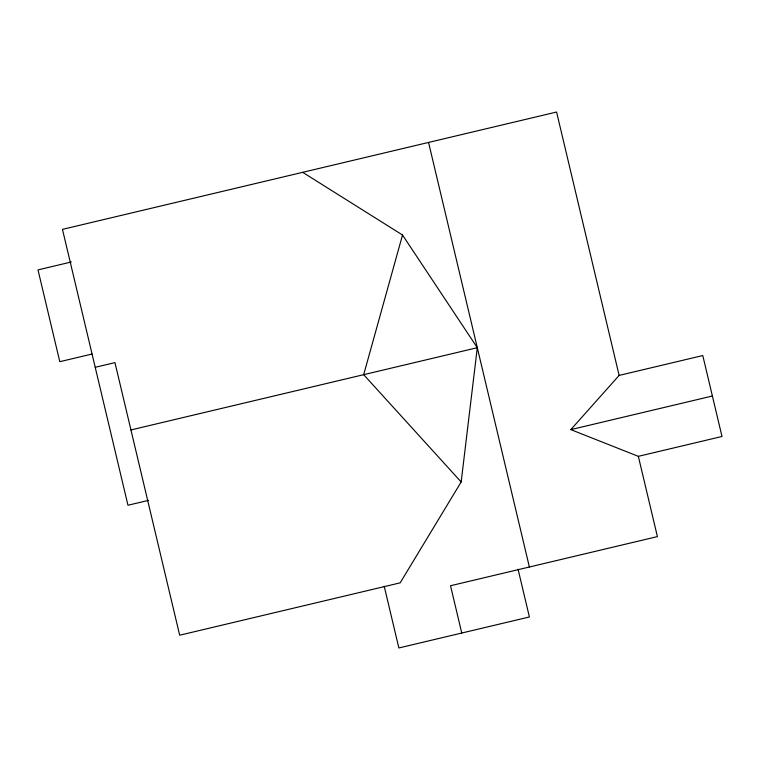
<?xml version="1.0" encoding="UTF-8"?>
<svg xmlns="http://www.w3.org/2000/svg" width="760" height="760" viewBox="0 0 760 760"><rect width="100%" height="100%" fill="white"/><g stroke="black" fill="none" stroke-linecap="round" stroke-linejoin="round"><path stroke-width="1.14" d="M95.219 367.308L114.96 362.624L179.683 635.208L400.159 582.853L461.168 481.973L477.299 347.7L402.524 235.011L302.68 172.32M402.524 235.011L363.679 374.68L461.168 481.973M570.827 429.628L619.125 375.411L702.781 355.547L722 436.477L638.343 456.342L570.827 429.628L712.395 396.007M71.373 261.972L38 269.895L59.793 361.684L92.017 354.036M130.939 429.941L477.299 347.7M148.552 500.365L127.975 505.248L62.462 229.368L556.586 112.034L619.125 375.411M638.343 456.342L657.409 536.607L450.528 585.732L461.757 633.033M428.555 142.434L529.378 567.008M518.054 569.202L529.397 616.977L398.867 647.966L384.209 586.226"/></g></svg>
